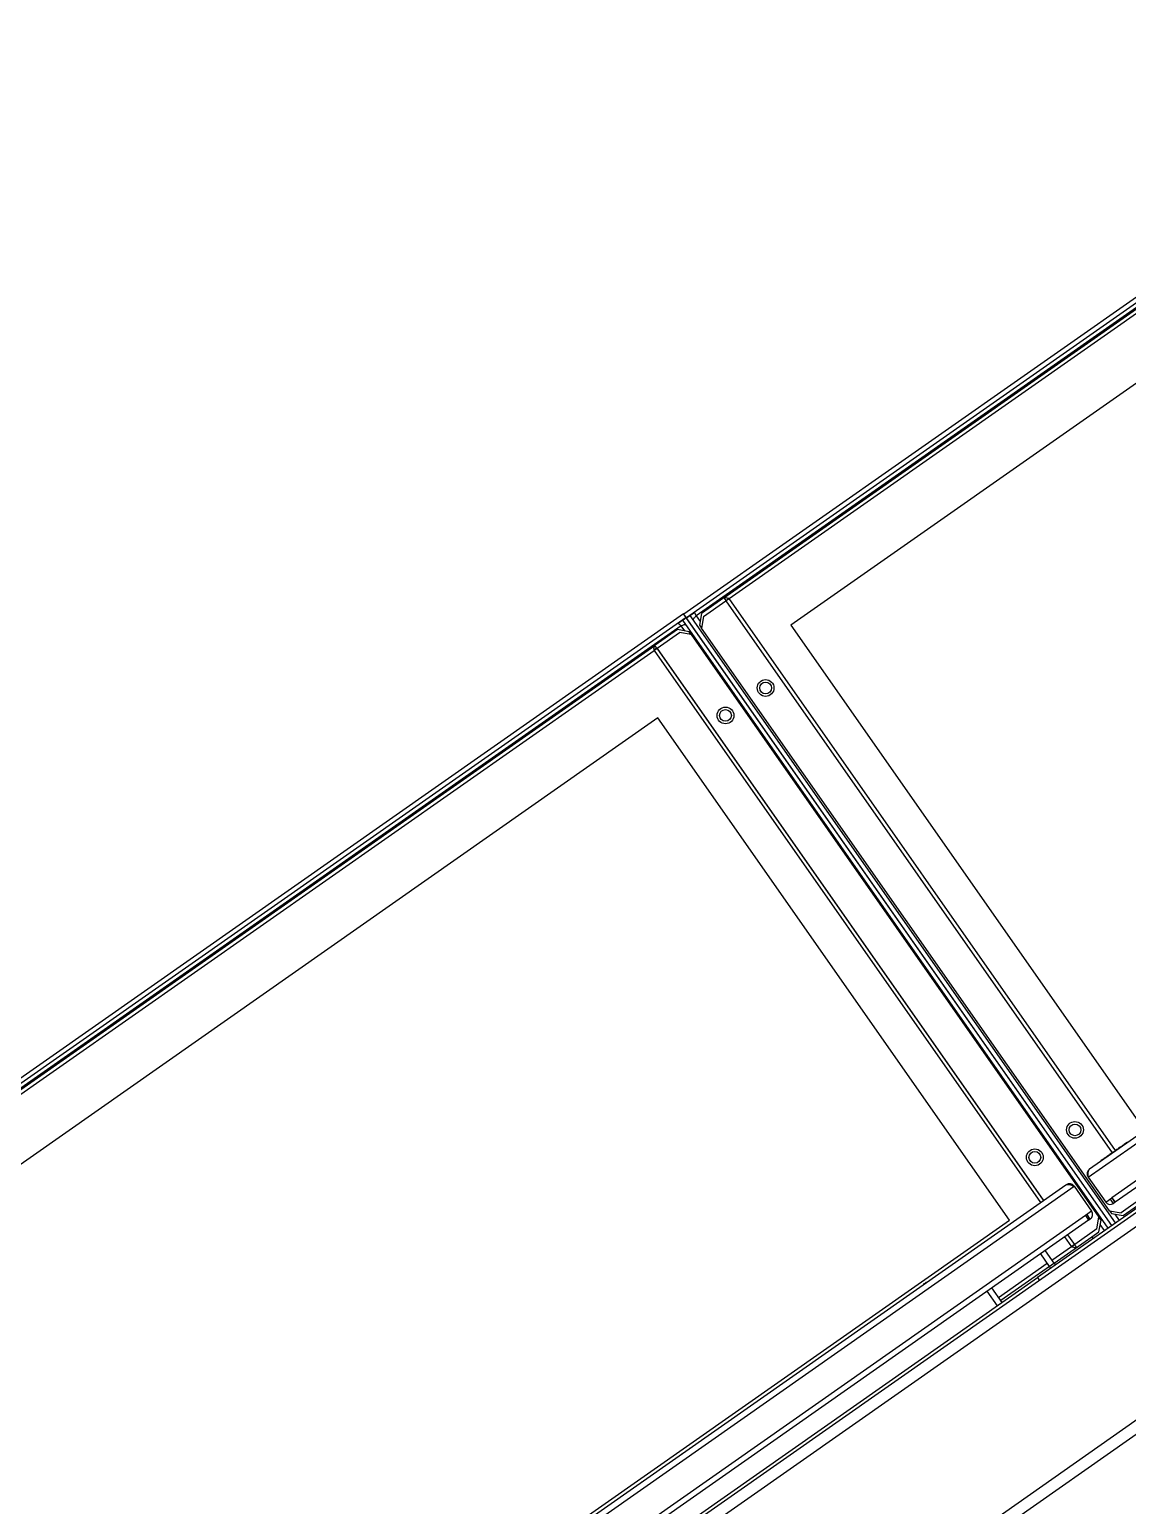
# Model space of a CAD drawing. Header units: millimetres. Extents: x 152904052 to 153933663, y 538271515 to 539240469.
# Drawn here: x 153451610 to 153452003, y 538570053 to 538570581 of the extents above; entities that cross this region are included whole.
import ezdxf

# ---------------------------------------------------------------- set-up
doc = ezdxf.new("R2010")
doc.units = ezdxf.units.MM
doc.layers.add('POWR', color=5, linetype='Continuous')

msp = doc.modelspace()

# ---------------------------------------------------------------- linework, layer by layer
at = {"layer": 'POWR', "color": 7}
for p, q in [((153452745.21, 538571002.75), (153451844.14, 538570371.82)), ((153452746.13, 538571001.44), (153451845.06, 538570370.51)), ((153452744.31, 538570998.46), (153451848.48, 538570371.2)), ((153451858.46, 538570377.69), (153452734.95, 538570991.42)), ((153451860.27, 538570377.38), (153452734.63, 538570989.61)), ((153452735.99, 538570965.53), (153451882.43, 538570367.86)), ((153451988.82, 538570170.43), (153452884.97, 538570797.92)), ((153451989.33, 538570173.36), (153452882.04, 538570798.44)), ((153452889, 538570787.44), (153451997.29, 538570163.06)), ((153452890.15, 538570785.8), (153451998.43, 538570161.42)), ((153452878.56, 538570768.72), (153451117.39, 538569535.53)), ((153452880.91, 538570765.36), (153451119.74, 538569532.17)), ((153452930.7, 538570730.88), (153451135.11, 538569473.6)), ((153451858.38, 538570377.64), (153451850.43, 538570372.07)), ((153451851.16, 538570371.03), (153451859.11, 538570376.6)), ((153451858.38, 538570377.64), (153451858.46, 538570377.69)), ((153451858.46, 538570377.69), (153451859.15, 538570376.71)), ((153451859.19, 538570376.65), (153451859.11, 538570376.6)), ((153451859.11, 538570376.6), (153451997.38, 538570179.12)), ((153451859.15, 538570376.71), (153451860.27, 538570377.38)), ((153451859.19, 538570376.65), (153451860.17, 538570377.34)), ((153451860.27, 538570377.38), (153451859.21, 538570376.63)), ((153451997.47, 538570179.17), (153451859.21, 538570376.63)), ((153451998.53, 538570179.92), (153451860.27, 538570377.38)), ((153451844.03, 538570371.98), (153450942.96, 538569741.05)), ((153451844.94, 538570370.67), (153450943.88, 538569739.74)), ((153451842.04, 538570368.56), (153451844.98, 538570370.62)), ((153451843.69, 538570369.67), (153451845, 538570370.59)), ((153451995.97, 538570152.19), (153451843.69, 538570369.67)), ((153451844.94, 538570370.67), (153451844.03, 538570371.98)), ((153451845.06, 538570370.51), (153451844.14, 538570371.82)), ((153451997.29, 538570153.11), (153451845, 538570370.59)), ((153451845.1, 538570370.46), (153451848.04, 538570372.51)), ((153451846.43, 538570371.34), (153451845.12, 538570370.43)), ((153451997.29, 538570153.11), (153451845.12, 538570370.43)), ((153451998.6, 538570154.02), (153451846.43, 538570371.34)), ((153451848.48, 538570371.2), (153451849.92, 538570369.15)), ((153451850.43, 538570372.07), (153451849.7, 538570367.9)), ((153451851.16, 538570371.03), (153451850.42, 538570366.85)), ((153451843.13, 538570367.69), (153450947.3, 538569740.43)), ((153451841.8, 538570366.27), (153451833.85, 538570360.71)), ((153451834.58, 538570359.67), (153451842.53, 538570365.23)), ((153451845.98, 538570365.54), (153451841.8, 538570366.27)), ((153451846.71, 538570364.49), (153451842.53, 538570365.23)), ((153451844.44, 538570365.81), (153451843.13, 538570367.69)), ((153451846.71, 538570364.49), (153451845.98, 538570365.54)), ((153451846.71, 538570364.49), (153451992.66, 538570156.05)), ((153451849.7, 538570367.9), (153451850.42, 538570366.85)), ((153451996.38, 538570158.41), (153451850.42, 538570366.85)), ((153451882.43, 538570367.86), (153452008.27, 538570188.15)), ((153450957.28, 538569746.92), (153451833.77, 538570360.65)), ((153450959.09, 538569746.61), (153451833.45, 538570358.84)), ((153451833.45, 538570358.84), (153451834.46, 538570359.67)), ((153451834.52, 538570359.59), (153451833.45, 538570358.84)), ((153451833.45, 538570358.84), (153451971.71, 538570161.38)), ((153451834.5, 538570359.61), (153451833.52, 538570358.92)), ((153451833.77, 538570360.65), (153451833.85, 538570360.71)), ((153451834.46, 538570359.67), (153451833.77, 538570360.65)), ((153451834.58, 538570359.67), (153451834.5, 538570359.61)), ((153451834.52, 538570359.59), (153451972.83, 538570162.05)), ((153451972.86, 538570162.19), (153451834.58, 538570359.67)), ((153451834.81, 538570334.76), (153450981.25, 538569737.09)), ((153451960.65, 538570155.05), (153451834.81, 538570334.76)), ((153451996.48, 538570178.48), (153451996.54, 538570178.4)), ((153451998.18, 538570179.67), (153451998.23, 538570179.59)), ((153452000.45, 538570181.26), (153452000.51, 538570181.18)), ((153451993.31, 538570176.26), (153451993.36, 538570176.18)), ((153451994.41, 538570177.03), (153451994.47, 538570176.95)), ((153452023.91, 538570171.75), (153451970.66, 538570134.46)), ((153451988.82, 538570170.43), (153451995.07, 538570161.5)), ((153451087.7, 538569539.57), (153451983.79, 538570167.15)), ((153451088.22, 538569542.49), (153451980.86, 538570167.67)), ((153451976.81, 538570164.95), (153451976.87, 538570164.87)), ((153451983.79, 538570167.15), (153451990.04, 538570158.23)), ((153451995.07, 538570161.5), (153451997.29, 538570163.06)), ((153451997.85, 538570161.01), (153451996.71, 538570162.65)), ((153451997.23, 538570163.01), (153451998.38, 538570161.38)), ((153451997.29, 538570163.06), (153451998.43, 538570161.42)), ((153452008.5, 538570163.24), (153452000.55, 538570157.68)), ((153451969.67, 538570159.95), (153451969.72, 538570159.87)), ((153451971.94, 538570161.54), (153451972, 538570161.46)), ((153451990.04, 538570158.23), (153451987.82, 538570156.67)), ((153451996.38, 538570158.41), (153451997.1, 538570157.37)), ((153451996.38, 538570158.41), (153452000.55, 538570157.68)), ((153451997.1, 538570157.37), (153452001.28, 538570156.64)), ((153451998.38, 538570161.38), (153451997.85, 538570161.01)), ((153451998.43, 538570161.42), (153451998.38, 538570161.38)), ((153452001.28, 538570156.64), (153452009.23, 538570162.2)), ((153451987.82, 538570156.67), (153451096.17, 538569532.19)), ((153451988.97, 538570155.03), (153451097.32, 538569530.55)), ((153451720.48, 538569986.88), (153451960.65, 538570155.05)), ((153451987.82, 538570156.67), (153451988.97, 538570155.03)), ((153451987.88, 538570156.71), (153451989.03, 538570155.08)), ((153451989.55, 538570155.44), (153451988.4, 538570157.08)), ((153451989.03, 538570155.08), (153451988.97, 538570155.03)), ((153451989.55, 538570155.44), (153451989.03, 538570155.08)), ((153451991.92, 538570151.88), (153451992.66, 538570156.05)), ((153451992.65, 538570150.84), (153451993.39, 538570155.01)), ((153451993.39, 538570155.01), (153451992.66, 538570156.05)), ((153451994.66, 538570151.27), (153451993.12, 538570153.48)), ((153451998.36, 538570157.15), (153451999.91, 538570154.94)), ((153451953.88, 538570148.89), (153451953.94, 538570148.81)), ((153451976.63, 538570139.62), (153451990.07, 538570149.03)), ((153451980.37, 538570149.01), (153451982.81, 538570145.53)), ((153451981.44, 538570149.76), (153451983.88, 538570146.28)), ((153451983.97, 538570146.31), (153451981.52, 538570149.82)), ((153451991.92, 538570151.88), (153451983.97, 538570146.31)), ((153451990.07, 538570149.03), (153451992.65, 538570150.84)), ((153451990.07, 538570149.03), (153451990.53, 538570148.37)), ((153451947.51, 538570144.43), (153451947.57, 538570144.35)), ((153451949.78, 538570146.02), (153451949.84, 538570145.94)), ((153451971.73, 538570142.96), (153451974.86, 538570138.5)), ((153451973.37, 538570144.11), (153451976.5, 538570139.65)), ((153451982.81, 538570145.53), (153451975.81, 538570140.63)), ((153451982.81, 538570145.53), (153451983.88, 538570146.28)), ((153451983.93, 538570146.2), (153451982.81, 538570145.53)), ((153451983.89, 538570146.26), (153451982.91, 538570145.57)), ((153451983.89, 538570146.26), (153451983.97, 538570146.31)), ((153451983.93, 538570146.2), (153451984.62, 538570145.21)), ((153451974.17, 538570139.48), (153451956.76, 538570127.29)), ((153451974.92, 538570138.42), (153451957.51, 538570126.23)), ((153451974.86, 538570138.5), (153451976.5, 538570139.65)), ((153451976.63, 538570139.62), (153451977.09, 538570138.97)), ((153451120.79, 538569539.38), (153451970.66, 538570134.46)), ((153451928.84, 538570131.36), (153451928.9, 538570131.28)), ((153451929.9, 538570132.1), (153451929.95, 538570132.01)), ((153451930.95, 538570132.84), (153451931.01, 538570132.75)), ((153451933.47, 538570134.6), (153451933.52, 538570134.52)), ((153451957.97, 538570125.57), (153451954.33, 538570130.77)), ((153451970.66, 538570134.46), (153451971.35, 538570133.48)), ((153451922.75, 538570127.09), (153451922.81, 538570127.01)), ((153451956.33, 538570124.43), (153451952.69, 538570129.62)), ((153451917.26, 538570123.25), (153451917.32, 538570123.17)), ((153451912.55, 538570119.95), (153451912.61, 538570119.87)), ((153451902.87, 538570113.17), (153451902.93, 538570113.09)), ((153451904.94, 538570114.62), (153451904.99, 538570114.53)), ((153451891.18, 538570104.98), (153451891.24, 538570104.9)), ((153451894.22, 538570107.11), (153451894.28, 538570107.03)), ((153451897.27, 538570109.25), (153451897.32, 538570109.16)), ((153451886.03, 538570101.37), (153451886.08, 538570101.29)), ((153451889.07, 538570103.5), (153451889.13, 538570103.42)), ((153451890.12, 538570104.24), (153451890.18, 538570104.16)), ((153451867.79, 538570088.6), (153451867.85, 538570088.52)), ((153451870.06, 538570090.19), (153451870.12, 538570090.11)), ((153451874.16, 538570093.06), (153451874.22, 538570092.98)), ((153451862.92, 538570085.19), (153451862.98, 538570085.11)), ((153451865.96, 538570087.32), (153451866.02, 538570087.24)), ((153452012.73, 538570083.1), (153451166.96, 538569490.89)), ((153451846.25, 538570073.52), (153451846.31, 538570073.44)), ((153451850.35, 538570076.39), (153451850.41, 538570076.31)), ((153451843.21, 538570071.39), (153451843.27, 538570071.3)), ((153451830.13, 538570062.22), (153451830.19, 538570062.14)), ((153451831.19, 538570062.96), (153451831.24, 538570062.88)), ((153451834.23, 538570065.1), (153451834.29, 538570065.01)), ((153451835.75, 538570066.16), (153451835.81, 538570066.08)), ((153451837.27, 538570067.23), (153451837.33, 538570067.14)), ((153451822.99, 538570057.22), (153451823.05, 538570057.14)), ((153451824.51, 538570058.29), (153451824.57, 538570058.21)), ((153451826.03, 538570059.35), (153451826.09, 538570059.27)), ((153451829.07, 538570061.48), (153451829.13, 538570061.4)), ((153451817.73, 538570053.54), (153451817.78, 538570053.46))]:
    msp.add_line(p, q, dxfattribs=at)
for centre, radius in [((153451873.37, 538570345.41), 3), ((153451873.37, 538570345.41), 2.1), ((153451859.01, 538570335.59), 3), ((153451859.01, 538570335.59), 2.1), ((153451984.07, 538570187.31), 3), ((153451984.07, 538570187.31), 2.1), ((153451969.71, 538570177.5), 3), ((153451969.71, 538570177.5), 2.1)]:
    msp.add_circle(centre, radius, dxfattribs=at)
for centre, radius, start, end in [((153451990.54, 538570171.64), 2.1, 125, 215), ((153451982.07, 538570165.95), 2.1, 35.006, 125.006), ((153451988.4, 538570157.08), 2, 305.006, 35.006), ((153451996.71, 538570162.65), 2, 215, 305), ((153451976.58, 538570139.7), 2.1, 215, 240.3769), ((153451976.58, 538570139.7), 0.1, 215, 305)]:
    msp.add_arc(centre, radius, start, end, dxfattribs=at)
for points, knots in [([(153451858.46, 538570377.69), (153451858.55, 538570377.74), (153451858.75, 538570377.83), (153451859.18, 538570377.78), (153451859.7, 538570377.61), (153451860.08, 538570377.45), (153451860.27, 538570377.38)], [0, 0, 0, 0, 0.237155, 0.492001, 0.7468934, 1, 1, 1, 1]), ([(153451842.04, 538570368.56), (153451842.09, 538570368.53), (153451842.23, 538570368.45), (153451842.56, 538570368.18), (153451842.89, 538570367.9), (153451843.08, 538570367.73), (153451843.13, 538570367.69)], [0, 0, 0, 0, 0.194994, 0.538536, 0.882077, 1, 1, 1, 1]), ([(153451847.52, 538570369.78), (153451847.51, 538570369.84), (153451847.49, 538570369.95), (153451847.69, 538570370.26), (153451847.98, 538570370.63), (153451848.27, 538570370.96), (153451848.44, 538570371.15), (153451848.48, 538570371.2)], [0, 0, 0, 0, 0.26101, 0.482061, 0.703095, 0.924129, 1, 1, 1, 1]), ([(153451848.48, 538570371.2), (153451848.4, 538570371.41), (153451848.25, 538570371.79), (153451848.09, 538570372.25), (153451848.05, 538570372.44), (153451848.04, 538570372.51)], [0, 0, 0, 0, 0.407958, 0.75346, 1, 1, 1, 1]), ([(153451843.13, 538570367.69), (153451843.34, 538570367.77), (153451843.72, 538570367.92), (153451844.21, 538570368.09), (153451844.56, 538570368.18), (153451844.73, 538570368.17), (153451844.77, 538570368.12), (153451844.78, 538570368.11)], [0, 0, 0, 0, 0.26101, 0.482061, 0.703095, 0.924129, 1, 1, 1, 1]), ([(153451997.89, 538570179.47), (153451997.72, 538570179.35), (153451997.2, 538570178.99), (153451996.67, 538570178.61), (153451996.54, 538570178.53), (153451996.48, 538570178.48)], [0, 0, 0, 0, 0.209302, 0.630398, 1, 1, 1, 1]), ([(153452000.45, 538570181.26), (153452000.11, 538570181.02), (153451999.41, 538570180.53), (153451998.73, 538570180.06), (153451998.28, 538570179.74), (153451998.21, 538570179.69), (153451998.18, 538570179.67)], [0, 0, 0, 0, 0.288034, 0.585696, 0.806215, 1, 1, 1, 1]), ([(153452002.72, 538570182.85), (153452002.72, 538570182.85), (153452002.7, 538570182.84), (153452002.57, 538570182.75), (153452002.35, 538570182.59), (153452002.05, 538570182.39), (153452001.7, 538570182.14), (153452001.31, 538570181.86), (153452000.88, 538570181.56), (153452000.6, 538570181.37), (153452000.45, 538570181.26)], [0, 0, 0, 0, 0.139289, 0.254745, 0.355218, 0.452418, 0.558229, 0.681516, 0.827711, 1, 1, 1, 1]), ([(153451988.82, 538570170.43), (153451988.8, 538570170.73), (153451988.77, 538570171.36), (153451988.8, 538570172.23), (153451988.95, 538570172.96), (153451989.2, 538570173.22), (153451989.33, 538570173.36)], [0, 0, 0, 0, 0.230728, 0.485563, 0.740459, 1, 1, 1, 1]), ([(153451994.12, 538570176.83), (153451993.99, 538570176.74), (153451993.47, 538570176.38), (153451993.38, 538570176.31), (153451993.31, 538570176.26)], [0, 0, 0, 0, 0.263131, 1, 1, 1, 1]), ([(153451995.23, 538570177.61), (153451995.06, 538570177.49), (153451994.57, 538570177.15), (153451994.48, 538570177.08), (153451994.41, 538570177.03)], [0, 0, 0, 0, 0.332212, 1, 1, 1, 1]), ([(153451996.19, 538570178.28), (153451996.06, 538570178.19), (153451995.65, 538570177.9), (153451995.57, 538570177.84), (153451995.51, 538570177.81)], [0, 0, 0, 0, 0.3396442, 1, 1, 1, 1]), ([(153451930.95, 538570132.84), (153451930.95, 538570132.83), (153451930.94, 538570132.83), (153451930.88, 538570132.79), (153451930.78, 538570132.72), (153451930.63, 538570132.61), (153451930.42, 538570132.47), (153451930.16, 538570132.28), (153451929.99, 538570132.16), (153451929.9, 538570132.1)], [0, 0, 0, 0, 0.14249, 0.268012, 0.381964, 0.490735, 0.639072, 0.805077, 1, 1, 1, 1])]:
    msp.add_open_spline(points, degree=3, knots=knots, dxfattribs=at)
for points in [[(153451833.45, 538570358.84), (153451833.44, 538570359.04), (153451833.42, 538570359.45), (153451833.44, 538570359.98), (153451833.54, 538570360.42), (153451833.69, 538570360.57), (153451833.77, 538570360.65)], [(153451980.86, 538570167.67), (153451981.02, 538570167.74), (153451981.35, 538570167.89), (153451982.05, 538570167.8), (153451982.88, 538570167.53), (153451983.48, 538570167.28), (153451983.79, 538570167.15)], [(153451984.62, 538570145.21), (153451984.52, 538570145.17), (153451984.32, 538570145.08), (153451983.88, 538570145.14), (153451983.37, 538570145.3), (153451983, 538570145.46), (153451982.81, 538570145.53)]]:
    msp.add_open_spline(points, degree=3, dxfattribs=at)

doc.saveas('drawing.dxf')
